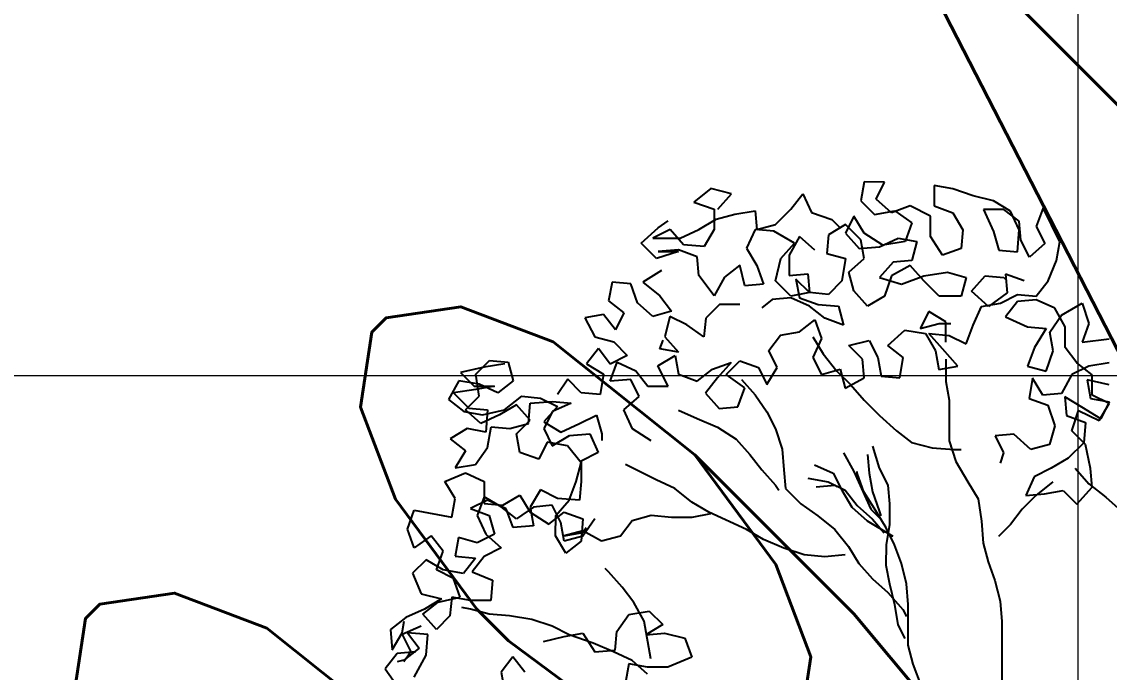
# Model space of a CAD drawing. Header units: millimetres. Extents: x 684983 to 685377, y 990360 to 990509.
# Drawn here: x 685001.119 to 685002.04, y 990431.787 to 990432.338 of the extents above; entities that cross this region are included whole.
import ezdxf

# ---------------------------------------------------------------- set-up
doc = ezdxf.new("R2010")
doc.units = ezdxf.units.MM
doc.layers.add('grid', color=8, linetype='Continuous', lineweight=9)
doc.layers.add('GRID LEVELS', color=7, linetype='Continuous', lineweight=13)
doc.layers.add('TEAK', color=7, linetype='Continuous')
doc.styles.get("Standard").update_dxf_attribs({"font": 'RomanS'})

# ---------------------------------------------------------------- blocks, each defined once
blk = doc.blocks.new('A$C25655A80')
at = {"color": 62}
for p, q in [((-0.52787, 1.97884), (-0.53749, 1.97116)), ((-0.51633, 1.97595), (-0.52787, 1.97884)), ((-0.44135, 1.98261), (-0.44328, 1.97204)), ((-0.42981, 1.9826), (-0.44135, 1.98261)), ((-0.43463, 1.97299), (-0.42981, 1.9826)), ((-0.40193, 1.98065), (-0.40194, 1.96911)), ((-0.39136, 1.97872), (-0.40193, 1.98065)), ((-0.37983, 1.97486), (-0.39136, 1.97872)), ((-0.53749, 1.97116), (-0.52595, 1.96731)), ((-0.52403, 1.9673), (-0.51633, 1.97595)), ((-0.4827, 1.96727), (-0.47596, 1.97591)), ((-0.47596, 1.97591), (-0.47116, 1.96533)), ((-0.44328, 1.97204), (-0.43559, 1.96434)), ((-0.42598, 1.96529), (-0.43463, 1.97299)), ((-0.3683, 1.97197), (-0.37983, 1.97486)), ((-0.35869, 1.96619), (-0.3683, 1.97197)), ((-0.52595, 1.96731), (-0.52596, 1.95577)), ((-0.525, 1.96154), (-0.51442, 1.96441)), ((-0.51442, 1.96441), (-0.50288, 1.96632)), ((-0.50288, 1.96632), (-0.50193, 1.95575)), ((-0.49136, 1.95862), (-0.4827, 1.96727)), ((-0.47116, 1.96533), (-0.45963, 1.96148)), ((-0.43559, 1.96434), (-0.42406, 1.96625)), ((-0.4154, 1.96913), (-0.42598, 1.96529)), ((-0.42406, 1.96625), (-0.41445, 1.95951)), ((-0.40387, 1.96335), (-0.4154, 1.96913)), ((-0.40194, 1.96911), (-0.39137, 1.96526)), ((-0.39137, 1.96526), (-0.38561, 1.95564)), ((-0.37407, 1.96717), (-0.36831, 1.95466)), ((-0.36253, 1.96716), (-0.37407, 1.96717)), ((-0.35389, 1.96042), (-0.36253, 1.96716)), ((-0.35389, 1.95561), (-0.35869, 1.96619)), ((-0.34042, 1.9681), (-0.34428, 1.95753)), ((-0.33083, 1.94886), (-0.34042, 1.9681)), ((-0.55769, 1.95676), (-0.55192, 1.9606)), ((-0.53462, 1.95578), (-0.525, 1.96154)), ((-0.50193, 1.95575), (-0.49136, 1.95862)), ((-0.45194, 1.95859), (-0.46156, 1.95283)), ((-0.45963, 1.96148), (-0.45483, 1.95667)), ((-0.44713, 1.96339), (-0.45195, 1.95378)), ((-0.4433, 1.94993), (-0.45194, 1.95859)), ((-0.44137, 1.95377), (-0.44713, 1.96339)), ((-0.41445, 1.95951), (-0.41831, 1.94894)), ((-0.40388, 1.95181), (-0.40387, 1.96335)), ((-0.35294, 1.94984), (-0.35389, 1.96042)), ((-0.56731, 1.94812), (-0.55769, 1.95676)), ((-0.55096, 1.95579), (-0.56058, 1.95099)), ((-0.54328, 1.94713), (-0.55096, 1.95579)), ((-0.5452, 1.95098), (-0.53462, 1.95578)), ((-0.52596, 1.95577), (-0.53174, 1.94616)), ((-0.50289, 1.95575), (-0.50771, 1.94518)), ((-0.49232, 1.95478), (-0.50289, 1.95575)), ((-0.48079, 1.94804), (-0.49232, 1.95478)), ((-0.46156, 1.95283), (-0.46253, 1.94225)), ((-0.45195, 1.95378), (-0.44426, 1.94512)), ((-0.4308, 1.94703), (-0.44137, 1.95377)), ((-0.38561, 1.95564), (-0.38659, 1.94507)), ((-0.36831, 1.95466), (-0.36544, 1.94409)), ((-0.35486, 1.94312), (-0.35389, 1.95561)), ((-0.34428, 1.95753), (-0.33948, 1.94791)), ((-0.55866, 1.93946), (-0.56731, 1.94812)), ((-0.56058, 1.95099), (-0.5452, 1.95098)), ((-0.53174, 1.94616), (-0.54328, 1.94713)), ((-0.48849, 1.93939), (-0.48079, 1.94804)), ((-0.4779, 1.95188), (-0.48368, 1.94131)), ((-0.46926, 1.94418), (-0.4779, 1.95188)), ((-0.44426, 1.94512), (-0.43273, 1.94607)), ((-0.44139, 1.93935), (-0.4433, 1.94993)), ((-0.43273, 1.94607), (-0.42215, 1.95087)), ((-0.41831, 1.94894), (-0.4308, 1.94703)), ((-0.42215, 1.95087), (-0.41158, 1.94894)), ((-0.41158, 1.94894), (-0.41447, 1.93836)), ((-0.39716, 1.94123), (-0.40388, 1.95181)), ((-0.34814, 1.94023), (-0.35294, 1.94984)), ((-0.33948, 1.94791), (-0.34814, 1.94023)), ((-0.33276, 1.93829), (-0.33083, 1.94886)), ((-0.54616, 1.94329), (-0.55866, 1.93946)), ((-0.54616, 1.94425), (-0.5577, 1.9433)), ((-0.5577, 1.9433), (-0.54616, 1.94329)), ((-0.53559, 1.9404), (-0.54616, 1.94425)), ((-0.53464, 1.92982), (-0.53559, 1.9404)), ((-0.50771, 1.94518), (-0.50195, 1.93556)), ((-0.48368, 1.94131), (-0.48369, 1.92978)), ((-0.46253, 1.94225), (-0.45196, 1.93936)), ((-0.38659, 1.94507), (-0.39716, 1.94123)), ((-0.36544, 1.94409), (-0.35486, 1.94312)), ((-0.51156, 1.93557), (-0.52022, 1.92885)), ((-0.50869, 1.92403), (-0.51156, 1.93557)), ((-0.50195, 1.93556), (-0.49812, 1.92498)), ((-0.49138, 1.9269), (-0.48849, 1.93939)), ((-0.45196, 1.93936), (-0.45389, 1.92686)), ((-0.45004, 1.93167), (-0.44139, 1.93935)), ((-0.42504, 1.93741), (-0.43274, 1.92877)), ((-0.41543, 1.93548), (-0.42601, 1.92972)), ((-0.41447, 1.93836), (-0.42504, 1.93741)), ((-0.40775, 1.92682), (-0.41543, 1.93548)), ((-0.33758, 1.92676), (-0.33276, 1.93829)), ((-0.55579, 1.93273), (-0.56637, 1.92601)), ((-0.526, 1.91828), (-0.53464, 1.92982)), ((-0.52022, 1.92885), (-0.526, 1.91828)), ((-0.48369, 1.92978), (-0.47312, 1.93073)), ((-0.47985, 1.92785), (-0.47793, 1.91727)), ((-0.47216, 1.92015), (-0.47985, 1.92785)), ((-0.47312, 1.93073), (-0.47216, 1.92015)), ((-0.44717, 1.92109), (-0.45004, 1.93167)), ((-0.43274, 1.92877), (-0.42025, 1.92491)), ((-0.42601, 1.92972), (-0.42987, 1.91819)), ((-0.42025, 1.92491), (-0.40775, 1.92971)), ((-0.40775, 1.92971), (-0.39429, 1.93162)), ((-0.39429, 1.93162), (-0.38372, 1.92872)), ((-0.38372, 1.92872), (-0.38661, 1.91815)), ((-0.38084, 1.92103), (-0.37314, 1.92967)), ((-0.37314, 1.92967), (-0.36257, 1.9287)), ((-0.36257, 1.9287), (-0.36161, 1.92774)), ((-0.3616, 1.93063), (-0.36065, 1.92005)), ((-0.35103, 1.92677), (-0.3616, 1.93063)), ((-0.58367, 1.92602), (-0.5856, 1.91545)), ((-0.5731, 1.92505), (-0.58367, 1.92602)), ((-0.56926, 1.91447), (-0.5731, 1.92505)), ((-0.56637, 1.92601), (-0.55676, 1.91831)), ((-0.49812, 1.92498), (-0.50869, 1.92403)), ((-0.48274, 1.91824), (-0.49138, 1.9269)), ((-0.45389, 1.92686), (-0.46159, 1.91918)), ((-0.39911, 1.91816), (-0.40775, 1.92682)), ((-0.34431, 1.91811), (-0.33758, 1.92676)), ((-0.5856, 1.91545), (-0.57696, 1.90871)), ((-0.55676, 1.91831), (-0.55004, 1.90965)), ((-0.49332, 1.91633), (-0.49909, 1.91153)), ((-0.48274, 1.91728), (-0.49332, 1.91633)), ((-0.47216, 1.92015), (-0.48274, 1.91824)), ((-0.47217, 1.91246), (-0.48274, 1.91728)), ((-0.47793, 1.91727), (-0.46736, 1.91342)), ((-0.46159, 1.91918), (-0.47216, 1.92015)), ((-0.43949, 1.91243), (-0.44717, 1.92109)), ((-0.42987, 1.91819), (-0.43949, 1.91243)), ((-0.38661, 1.91815), (-0.39911, 1.91816)), ((-0.37123, 1.91237), (-0.38084, 1.92103)), ((-0.36065, 1.92005), (-0.37123, 1.91237)), ((-0.3645, 1.91429), (-0.35489, 1.91908)), ((-0.35489, 1.91908), (-0.34431, 1.91811)), ((-0.34431, 1.91619), (-0.35489, 1.91524)), ((-0.33374, 1.91137), (-0.34431, 1.91619)), ((-0.56062, 1.90678), (-0.56926, 1.91447)), ((-0.55004, 1.90965), (-0.56062, 1.90678)), ((-0.52312, 1.91347), (-0.53082, 1.90579)), ((-0.51158, 1.91346), (-0.52312, 1.91347)), ((-0.46353, 1.90572), (-0.47217, 1.91246)), ((-0.46736, 1.91342), (-0.45583, 1.91245)), ((-0.45583, 1.91245), (-0.45295, 1.90187)), ((-0.40488, 1.90952), (-0.4097, 1.89991)), ((-0.39528, 1.90374), (-0.40488, 1.90952)), ((-0.3799, 1.9018), (-0.37508, 1.91237)), ((-0.37508, 1.91237), (-0.3645, 1.91429)), ((-0.35489, 1.91524), (-0.36163, 1.90659)), ((-0.32799, 1.90079), (-0.33374, 1.91137)), ((-0.3299, 1.90753), (-0.31836, 1.91424)), ((-0.31836, 1.91424), (-0.31453, 1.9027)), ((-0.58849, 1.90776), (-0.59907, 1.90585)), ((-0.59907, 1.90585), (-0.59331, 1.89527)), ((-0.58177, 1.8991), (-0.58849, 1.90776)), ((-0.57696, 1.90871), (-0.58177, 1.8991)), ((-0.551, 1.90677), (-0.5539, 1.89523)), ((-0.54139, 1.90195), (-0.551, 1.90677)), ((-0.53082, 1.90579), (-0.53179, 1.89521)), ((-0.47795, 1.89805), (-0.46929, 1.90477)), ((-0.46929, 1.90477), (-0.46546, 1.89419)), ((-0.45295, 1.90187), (-0.46353, 1.90572)), ((-0.39529, 1.8922), (-0.39528, 1.90374)), ((-0.36163, 1.90659), (-0.34914, 1.90081)), ((-0.33664, 1.89792), (-0.3299, 1.90753)), ((-0.53179, 1.89521), (-0.54139, 1.90195)), ((-0.48853, 1.89613), (-0.47795, 1.89805)), ((-0.42797, 1.89031), (-0.41835, 1.89895)), ((-0.41835, 1.89895), (-0.40682, 1.89702)), ((-0.4097, 1.89991), (-0.39912, 1.90278)), ((-0.40682, 1.89702), (-0.40106, 1.8874)), ((-0.40489, 1.89702), (-0.39336, 1.89605)), ((-0.39721, 1.88836), (-0.40489, 1.89702)), ((-0.39912, 1.90278), (-0.39239, 1.90278)), ((-0.38375, 1.89123), (-0.3799, 1.9018)), ((-0.34914, 1.90081), (-0.33856, 1.89984)), ((-0.33856, 1.89984), (-0.3453, 1.88927)), ((-0.33473, 1.88734), (-0.33664, 1.89792)), ((-0.328, 1.88926), (-0.32799, 1.90079)), ((-0.31453, 1.9027), (-0.31838, 1.89213)), ((-0.59331, 1.89527), (-0.58274, 1.89238)), ((-0.58274, 1.89238), (-0.57506, 1.88468)), ((-0.55679, 1.88851), (-0.55486, 1.89331)), ((-0.5539, 1.89523), (-0.54622, 1.88657)), ((-0.49527, 1.88749), (-0.48853, 1.89613)), ((-0.46546, 1.89419), (-0.47028, 1.88362)), ((-0.47026, 1.89516), (-0.46451, 1.88554)), ((-0.45008, 1.89033), (-0.43854, 1.89321)), ((-0.43854, 1.89321), (-0.43375, 1.88359)), ((-0.39336, 1.89605), (-0.38375, 1.89123)), ((-0.31838, 1.89213), (-0.303, 1.89404)), ((-0.59139, 1.88854), (-0.59813, 1.87989)), ((-0.58467, 1.87988), (-0.59139, 1.88854)), ((-0.57506, 1.88468), (-0.58467, 1.87988)), ((-0.55776, 1.87889), (-0.54814, 1.88465)), ((-0.54622, 1.88657), (-0.55679, 1.88851)), ((-0.54814, 1.88465), (-0.54623, 1.87408)), ((-0.49047, 1.87787), (-0.49527, 1.88749)), ((-0.46451, 1.88554), (-0.45682, 1.87592)), ((-0.4424, 1.88263), (-0.45008, 1.89033)), ((-0.41933, 1.88357), (-0.42797, 1.89031)), ((-0.40106, 1.8874), (-0.39914, 1.87683)), ((-0.38857, 1.87874), (-0.39721, 1.88836)), ((-0.3453, 1.88927), (-0.34916, 1.8787)), ((-0.33858, 1.87581), (-0.33473, 1.88734)), ((-0.32128, 1.8806), (-0.328, 1.88926)), ((-0.66062, 1.87418), (-0.65292, 1.88187)), ((-0.64427, 1.87994), (-0.65581, 1.87802)), ((-0.65292, 1.88187), (-0.64235, 1.88089)), ((-0.64235, 1.88089), (-0.63948, 1.87032)), ((-0.59813, 1.87989), (-0.58852, 1.87412)), ((-0.58468, 1.87027), (-0.58083, 1.88084)), ((-0.58083, 1.88084), (-0.57026, 1.87602)), ((-0.552, 1.86735), (-0.55776, 1.87889)), ((-0.527, 1.87694), (-0.51642, 1.88078)), ((-0.51642, 1.88078), (-0.52412, 1.87213)), ((-0.51931, 1.87405), (-0.51161, 1.88174)), ((-0.51161, 1.88174), (-0.50104, 1.87788)), ((-0.47028, 1.88362), (-0.46548, 1.874)), ((-0.44145, 1.87206), (-0.4424, 1.88263)), ((-0.43375, 1.88359), (-0.43183, 1.87301)), ((-0.42126, 1.87204), (-0.41933, 1.88357)), ((-0.39914, 1.87683), (-0.38857, 1.87874)), ((-0.39529, 1.88259), (-0.39531, 1.87009)), ((-0.34916, 1.8787), (-0.33858, 1.87581)), ((-0.31455, 1.87867), (-0.32417, 1.87387)), ((-0.31263, 1.87386), (-0.32128, 1.8806)), ((-0.30301, 1.88058), (-0.31455, 1.87867)), ((-0.65581, 1.87802), (-0.66927, 1.87515)), ((-0.66927, 1.87515), (-0.66159, 1.86745)), ((-0.65871, 1.86168), (-0.66062, 1.87418)), ((-0.58852, 1.87412), (-0.59046, 1.86258)), ((-0.57026, 1.87602), (-0.56354, 1.86736)), ((-0.54623, 1.87408), (-0.53566, 1.87022)), ((-0.53566, 1.87022), (-0.527, 1.87694)), ((-0.50874, 1.86635), (-0.51931, 1.87405)), ((-0.50104, 1.87788), (-0.49624, 1.86826)), ((-0.49624, 1.86826), (-0.49047, 1.87787)), ((-0.46548, 1.874), (-0.4549, 1.87688)), ((-0.45682, 1.87592), (-0.44914, 1.86822)), ((-0.4549, 1.87688), (-0.45203, 1.8663)), ((-0.43183, 1.87301), (-0.42126, 1.87204)), ((-0.32417, 1.87387), (-0.32994, 1.86331)), ((-0.31264, 1.86233), (-0.31263, 1.87386)), ((-0.67024, 1.87035), (-0.67602, 1.85978)), ((-0.6587, 1.86841), (-0.67024, 1.87035)), ((-0.66159, 1.86745), (-0.65005, 1.86744)), ((-0.65005, 1.86744), (-0.66063, 1.86553)), ((-0.64813, 1.8636), (-0.6587, 1.86841)), ((-0.63948, 1.87032), (-0.64813, 1.8636)), ((-0.60871, 1.87125), (-0.61449, 1.8626)), ((-0.60103, 1.86355), (-0.60871, 1.87125)), ((-0.57315, 1.87122), (-0.58468, 1.87027)), ((-0.56835, 1.8616), (-0.57315, 1.87122)), ((-0.56354, 1.86736), (-0.552, 1.86735)), ((-0.52412, 1.87213), (-0.53086, 1.86349)), ((-0.5126, 1.85578), (-0.50874, 1.86635)), ((-0.51066, 1.87116), (-0.50298, 1.8625)), ((-0.45203, 1.8663), (-0.44145, 1.87206)), ((-0.44914, 1.86822), (-0.44146, 1.85956)), ((-0.39531, 1.87009), (-0.39339, 1.85952)), ((-0.34628, 1.87197), (-0.34821, 1.86044)), ((-0.34052, 1.86235), (-0.34628, 1.87197)), ((-0.31552, 1.87098), (-0.3136, 1.86041)), ((-0.30302, 1.86809), (-0.31552, 1.87098)), ((-0.66063, 1.86553), (-0.67313, 1.86362)), ((-0.67313, 1.86362), (-0.66448, 1.85496)), ((-0.66641, 1.854), (-0.65871, 1.86168)), ((-0.6443, 1.85398), (-0.63468, 1.86166)), ((-0.63468, 1.86166), (-0.6241, 1.86069)), ((-0.6241, 1.86069), (-0.6145, 1.85588)), ((-0.59046, 1.86258), (-0.60103, 1.86355)), ((-0.57701, 1.85392), (-0.56835, 1.8616)), ((-0.53086, 1.86349), (-0.52317, 1.85483)), ((-0.50298, 1.8625), (-0.49626, 1.85288)), ((-0.34821, 1.86044), (-0.33764, 1.85658)), ((-0.32994, 1.86331), (-0.34052, 1.86235)), ((-0.32802, 1.86138), (-0.32707, 1.85081)), ((-0.31842, 1.8556), (-0.32802, 1.86138)), ((-0.3136, 1.86041), (-0.30303, 1.85847)), ((-0.30303, 1.85751), (-0.31264, 1.86233)), ((-0.67602, 1.85978), (-0.66737, 1.85304)), ((-0.65776, 1.8463), (-0.66641, 1.854)), ((-0.66448, 1.85496), (-0.65391, 1.85399)), ((-0.6568, 1.85111), (-0.6443, 1.85398)), ((-0.65391, 1.85399), (-0.65488, 1.84149)), ((-0.63757, 1.85686), (-0.64718, 1.8511)), ((-0.62988, 1.8482), (-0.63757, 1.85686)), ((-0.63085, 1.84628), (-0.62987, 1.85781)), ((-0.62987, 1.85781), (-0.61738, 1.85876)), ((-0.6145, 1.85588), (-0.62219, 1.84723)), ((-0.61738, 1.85876), (-0.6068, 1.85779)), ((-0.6068, 1.85779), (-0.61738, 1.85299)), ((-0.57221, 1.84334), (-0.57701, 1.85392)), ((-0.54625, 1.85389), (-0.53568, 1.84907)), ((-0.52317, 1.85483), (-0.5126, 1.85578)), ((-0.44146, 1.85956), (-0.43281, 1.8509)), ((-0.39339, 1.85952), (-0.39341, 1.83645)), ((-0.33764, 1.85658), (-0.33381, 1.84504)), ((-0.30785, 1.84887), (-0.31842, 1.8556)), ((-0.30881, 1.84791), (-0.30303, 1.85751)), ((-0.30303, 1.85847), (-0.30785, 1.84887)), ((-0.66737, 1.85304), (-0.6568, 1.85111)), ((-0.64718, 1.8511), (-0.65776, 1.8463)), ((-0.63758, 1.84052), (-0.62988, 1.8482)), ((-0.61738, 1.85299), (-0.6222, 1.84339)), ((-0.60201, 1.84625), (-0.59239, 1.85105)), ((-0.59239, 1.85105), (-0.58952, 1.84047)), ((-0.53568, 1.84907), (-0.52414, 1.84426)), ((-0.49626, 1.85288), (-0.49146, 1.84327)), ((-0.43281, 1.8509), (-0.42321, 1.84224)), ((-0.32707, 1.85081), (-0.3165, 1.84695)), ((-0.3242, 1.84215), (-0.32034, 1.85368)), ((-0.32034, 1.85368), (-0.30881, 1.84791)), ((-0.66546, 1.84343), (-0.67507, 1.83767)), ((-0.65488, 1.84149), (-0.66546, 1.84343)), ((-0.65393, 1.83284), (-0.652, 1.84437)), ((-0.652, 1.84437), (-0.64142, 1.8434)), ((-0.64142, 1.8434), (-0.63085, 1.84628)), ((-0.6222, 1.84339), (-0.6174, 1.83377)), ((-0.62219, 1.84723), (-0.61259, 1.84145)), ((-0.61259, 1.84145), (-0.60201, 1.84625)), ((-0.56164, 1.8366), (-0.57221, 1.84334)), ((-0.52414, 1.84426), (-0.51358, 1.83752)), ((-0.49146, 1.84327), (-0.48763, 1.83173)), ((-0.42321, 1.84224), (-0.41456, 1.83551)), ((-0.33381, 1.84504), (-0.3367, 1.83447)), ((-0.31651, 1.83445), (-0.3242, 1.84215)), ((-0.3165, 1.84695), (-0.31747, 1.83542)), ((-0.67507, 1.83767), (-0.66643, 1.83093)), ((-0.63567, 1.82994), (-0.63758, 1.84052)), ((-0.62028, 1.83569), (-0.6251, 1.82608)), ((-0.60875, 1.83376), (-0.62028, 1.83569)), ((-0.6174, 1.83377), (-0.60778, 1.83953)), ((-0.60778, 1.83953), (-0.59625, 1.84048)), ((-0.59625, 1.84048), (-0.59145, 1.8299)), ((-0.58952, 1.84047), (-0.58952, 1.83663)), ((-0.51358, 1.83752), (-0.50589, 1.82886)), ((-0.41456, 1.83551), (-0.40303, 1.83261)), ((-0.39341, 1.83645), (-0.38958, 1.82491)), ((-0.35688, 1.84026), (-0.36746, 1.83931)), ((-0.36746, 1.83931), (-0.36266, 1.82969)), ((-0.34728, 1.8316), (-0.35688, 1.84026)), ((-0.66643, 1.83093), (-0.67221, 1.82132)), ((-0.66067, 1.82323), (-0.65393, 1.83284)), ((-0.6251, 1.82608), (-0.63567, 1.82994)), ((-0.60107, 1.82414), (-0.60875, 1.83376)), ((-0.59145, 1.8299), (-0.60107, 1.8251)), ((-0.48763, 1.83173), (-0.48668, 1.82019)), ((-0.45302, 1.82977), (-0.44726, 1.81919)), ((-0.43668, 1.8336), (-0.43284, 1.8211)), ((-0.40303, 1.83261), (-0.39053, 1.83164)), ((-0.39053, 1.83164), (-0.38669, 1.83163)), ((-0.36266, 1.82969), (-0.36459, 1.82392)), ((-0.3367, 1.83447), (-0.34728, 1.8316)), ((-0.31747, 1.83542), (-0.32613, 1.82677)), ((-0.31364, 1.82099), (-0.31651, 1.83445)), ((-0.67221, 1.82132), (-0.66067, 1.82323)), ((-0.60396, 1.81357), (-0.60107, 1.82414)), ((-0.60107, 1.8251), (-0.60108, 1.81357)), ((-0.50589, 1.82886), (-0.49917, 1.8202)), ((-0.43956, 1.8288), (-0.43861, 1.81822)), ((-0.38958, 1.82491), (-0.38286, 1.81337)), ((-0.32613, 1.82677), (-0.33575, 1.82101)), ((-0.67798, 1.81364), (-0.66644, 1.81843)), ((-0.66644, 1.81843), (-0.65587, 1.81362)), ((-0.55878, 1.81449), (-0.57607, 1.82316)), ((-0.49917, 1.8202), (-0.49149, 1.81154)), ((-0.48668, 1.82019), (-0.48572, 1.80962)), ((-0.46937, 1.82306), (-0.4588, 1.81824)), ((-0.4588, 1.81824), (-0.454, 1.80862)), ((-0.44726, 1.81919), (-0.43767, 1.79804)), ((-0.44534, 1.81823), (-0.44534, 1.81919)), ((-0.44151, 1.80765), (-0.44534, 1.81823)), ((-0.43861, 1.81822), (-0.4367, 1.80765)), ((-0.43284, 1.8211), (-0.42804, 1.81148)), ((-0.33575, 1.82101), (-0.34537, 1.81622)), ((-0.32229, 1.821), (-0.31461, 1.81234)), ((-0.31269, 1.81042), (-0.31364, 1.82099)), ((-0.67222, 1.80402), (-0.67798, 1.81364)), ((-0.65587, 1.81362), (-0.65588, 1.80112)), ((-0.60782, 1.803), (-0.60396, 1.81357)), ((-0.60108, 1.81357), (-0.60205, 1.80299)), ((-0.54821, 1.80967), (-0.55878, 1.81449)), ((-0.49149, 1.81154), (-0.48957, 1.80866)), ((-0.47322, 1.81537), (-0.46169, 1.81344)), ((-0.46842, 1.81056), (-0.45784, 1.81151)), ((-0.46169, 1.81344), (-0.45208, 1.80862)), ((-0.45784, 1.81151), (-0.45688, 1.81055)), ((-0.42804, 1.81148), (-0.42709, 1.80091)), ((-0.38286, 1.81337), (-0.3771, 1.80375)), ((-0.34537, 1.81622), (-0.35018, 1.80565)), ((-0.3348, 1.81332), (-0.34442, 1.80564)), ((-0.31461, 1.81234), (-0.305, 1.80464)), ((-0.65588, 1.80496), (-0.65973, 1.79439)), ((-0.64627, 1.79919), (-0.65588, 1.80496)), ((-0.64531, 1.80015), (-0.63569, 1.80591)), ((-0.63569, 1.80591), (-0.62993, 1.79629)), ((-0.62415, 1.80878), (-0.62993, 1.79917)), ((-0.61454, 1.80397), (-0.62415, 1.80878)), ((-0.5386, 1.80197), (-0.54821, 1.80967)), ((-0.48572, 1.80962), (-0.47708, 1.80096)), ((-0.454, 1.80862), (-0.44824, 1.79901)), ((-0.45208, 1.80862), (-0.44536, 1.79997)), ((-0.43479, 1.79707), (-0.44151, 1.80765)), ((-0.4367, 1.80765), (-0.43286, 1.79707)), ((-0.34442, 1.80564), (-0.35211, 1.79796)), ((-0.35018, 1.80565), (-0.33961, 1.8066)), ((-0.33961, 1.8066), (-0.32903, 1.80851)), ((-0.32903, 1.80851), (-0.32135, 1.80081)), ((-0.32135, 1.80081), (-0.31269, 1.81042)), ((-0.67415, 1.79345), (-0.67222, 1.80402)), ((-0.65396, 1.80304), (-0.66357, 1.79824)), ((-0.65588, 1.80112), (-0.64531, 1.80015)), ((-0.64339, 1.79822), (-0.65396, 1.80304)), ((-0.63763, 1.79245), (-0.64627, 1.79919)), ((-0.62801, 1.79917), (-0.63763, 1.79245)), ((-0.62993, 1.79917), (-0.62802, 1.7886)), ((-0.61743, 1.80012), (-0.62801, 1.79917)), ((-0.61263, 1.79051), (-0.61743, 1.80012)), ((-0.61551, 1.79435), (-0.60782, 1.803)), ((-0.60205, 1.80299), (-0.61454, 1.80397)), ((-0.52899, 1.7962), (-0.5386, 1.80197)), ((-0.47708, 1.80096), (-0.46747, 1.79422)), ((-0.44824, 1.79901), (-0.4396, 1.79131)), ((-0.44536, 1.79997), (-0.43671, 1.79227)), ((-0.42709, 1.80091), (-0.4271, 1.78937)), ((-0.3771, 1.80375), (-0.37519, 1.79125)), ((-0.305, 1.80464), (-0.29636, 1.79694)), ((-0.69915, 1.78674), (-0.6953, 1.79731)), ((-0.6953, 1.79731), (-0.67415, 1.79345)), ((-0.66357, 1.79824), (-0.653, 1.79439)), ((-0.65973, 1.79439), (-0.65494, 1.78381)), ((-0.653, 1.79439), (-0.65013, 1.78381)), ((-0.63955, 1.78765), (-0.64339, 1.79822)), ((-0.62993, 1.79629), (-0.61936, 1.78955)), ((-0.61936, 1.78955), (-0.61071, 1.79627)), ((-0.61552, 1.78282), (-0.61551, 1.79435)), ((-0.61071, 1.79627), (-0.60013, 1.79242)), ((-0.56168, 1.7943), (-0.57226, 1.79143)), ((-0.55015, 1.79333), (-0.56168, 1.7943)), ((-0.53861, 1.79332), (-0.55015, 1.79333)), ((-0.52803, 1.79523), (-0.53861, 1.79332)), ((-0.50785, 1.78656), (-0.52899, 1.7962)), ((-0.46747, 1.79422), (-0.45787, 1.78652)), ((-0.43767, 1.79804), (-0.43191, 1.79226)), ((-0.42903, 1.78745), (-0.43479, 1.79707)), ((-0.43286, 1.79707), (-0.4319, 1.79418)), ((-0.35211, 1.79796), (-0.35885, 1.78931)), ((-0.69532, 1.77616), (-0.69915, 1.78674)), ((-0.62802, 1.7886), (-0.63955, 1.78765)), ((-0.61072, 1.77993), (-0.61263, 1.79051)), ((-0.60013, 1.79242), (-0.60111, 1.77992)), ((-0.59341, 1.79241), (-0.60014, 1.7828)), ((-0.60014, 1.78473), (-0.59822, 1.78761)), ((-0.57226, 1.79143), (-0.57899, 1.78278)), ((-0.49825, 1.78079), (-0.50785, 1.78656)), ((-0.45787, 1.78652), (-0.45019, 1.7769)), ((-0.4396, 1.79131), (-0.42519, 1.78264)), ((-0.43671, 1.79227), (-0.42999, 1.78457)), ((-0.4271, 1.78937), (-0.42904, 1.77784)), ((-0.42423, 1.77784), (-0.42903, 1.78745)), ((-0.37519, 1.79125), (-0.37424, 1.77875)), ((-0.35885, 1.78931), (-0.36559, 1.78259)), ((-0.6857, 1.78288), (-0.69532, 1.77616)), ((-0.67898, 1.77422), (-0.6857, 1.78288)), ((-0.67032, 1.78191), (-0.67225, 1.77133)), ((-0.65975, 1.77901), (-0.67032, 1.78191)), ((-0.65013, 1.78381), (-0.65975, 1.77901)), ((-0.65494, 1.78381), (-0.64629, 1.77612)), ((-0.60976, 1.7732), (-0.61552, 1.78282)), ((-0.60014, 1.78569), (-0.61072, 1.78281)), ((-0.61072, 1.78281), (-0.60014, 1.78473)), ((-0.60014, 1.7828), (-0.61072, 1.77993)), ((-0.58957, 1.77991), (-0.60014, 1.78569)), ((-0.57899, 1.78278), (-0.58957, 1.77991)), ((-0.48672, 1.77597), (-0.49825, 1.78079)), ((-0.68283, 1.76365), (-0.67898, 1.77422)), ((-0.64629, 1.77612), (-0.65591, 1.77132)), ((-0.60111, 1.77992), (-0.60976, 1.7732)), ((-0.47518, 1.77211), (-0.48672, 1.77597)), ((-0.45019, 1.7769), (-0.44443, 1.76728)), ((-0.42904, 1.77784), (-0.42905, 1.7663)), ((-0.42039, 1.76726), (-0.42423, 1.77784)), ((-0.37424, 1.77875), (-0.37137, 1.76817)), ((-0.6886, 1.76943), (-0.69629, 1.76174)), ((-0.67899, 1.76365), (-0.6886, 1.76943)), ((-0.67225, 1.77133), (-0.66072, 1.77036)), ((-0.66072, 1.77036), (-0.66745, 1.76172)), ((-0.65591, 1.77132), (-0.66265, 1.76267)), ((-0.46365, 1.77114), (-0.47518, 1.77211)), ((-0.45211, 1.77209), (-0.46365, 1.77114)), ((-0.37137, 1.76817), (-0.36753, 1.7576)), ((-0.67322, 1.75884), (-0.68283, 1.76365)), ((-0.66745, 1.76172), (-0.67899, 1.76365)), ((-0.66265, 1.76267), (-0.65112, 1.75786)), ((-0.58574, 1.7626), (-0.58766, 1.76453)), ((-0.57806, 1.75394), (-0.58574, 1.7626)), ((-0.44443, 1.76728), (-0.43674, 1.75862)), ((-0.42905, 1.7663), (-0.42713, 1.75573)), ((-0.41752, 1.75572), (-0.42039, 1.76726)), ((-0.69629, 1.76174), (-0.6915, 1.7502)), ((-0.66939, 1.74826), (-0.67322, 1.75884)), ((-0.65112, 1.75786), (-0.65209, 1.74632)), ((-0.43674, 1.75862), (-0.4281, 1.75092)), ((-0.42713, 1.75573), (-0.42426, 1.74419)), ((-0.41657, 1.74418), (-0.41752, 1.75572)), ((-0.36753, 1.7576), (-0.36466, 1.74606)), ((-0.6915, 1.7502), (-0.67996, 1.74731)), ((-0.57134, 1.74529), (-0.57806, 1.75394)), ((-0.4281, 1.75092), (-0.41946, 1.7413)), ((-0.69055, 1.73867), (-0.68189, 1.74539)), ((-0.67996, 1.74731), (-0.68958, 1.74155)), ((-0.68189, 1.74539), (-0.66939, 1.74826)), ((-0.6742, 1.74826), (-0.67517, 1.73769)), ((-0.66362, 1.74633), (-0.6742, 1.74826)), ((-0.65209, 1.74632), (-0.66362, 1.74633)), ((-0.56558, 1.73471), (-0.57134, 1.74529)), ((-0.42426, 1.74419), (-0.42235, 1.73265)), ((-0.41659, 1.72111), (-0.41657, 1.74418)), ((-0.36466, 1.74606), (-0.36371, 1.73452)), ((-0.68958, 1.74155), (-0.70016, 1.73675)), ((-0.68286, 1.73001), (-0.69055, 1.73867)), ((-0.67517, 1.73769), (-0.68286, 1.73001)), ((-0.66363, 1.74153), (-0.66843, 1.74249)), ((-0.65306, 1.73863), (-0.66363, 1.74153)), ((-0.64152, 1.73766), (-0.65306, 1.73863)), ((-0.62903, 1.73573), (-0.64152, 1.73766)), ((-0.58097, 1.72895), (-0.57423, 1.73856)), ((-0.57423, 1.73856), (-0.56269, 1.74047)), ((-0.56269, 1.74047), (-0.55501, 1.73277)), ((-0.41946, 1.7413), (-0.41754, 1.73745)), ((-0.70016, 1.73675), (-0.70882, 1.73003)), ((-0.70209, 1.7281), (-0.70112, 1.73483)), ((-0.69151, 1.73194), (-0.70209, 1.72714)), ((-0.61749, 1.73187), (-0.62903, 1.73573)), ((-0.60788, 1.72705), (-0.61749, 1.73187)), ((-0.56175, 1.71355), (-0.56558, 1.73471)), ((-0.55501, 1.73277), (-0.56463, 1.72702)), ((-0.42235, 1.73265), (-0.41851, 1.72496)), ((-0.36371, 1.73452), (-0.36374, 1.69703)), ((-0.70882, 1.73003), (-0.70787, 1.71849)), ((-0.70787, 1.71849), (-0.70209, 1.7281)), ((-0.70209, 1.72714), (-0.69729, 1.71752)), ((-0.69921, 1.7281), (-0.69249, 1.71944)), ((-0.68767, 1.72713), (-0.69921, 1.7281)), ((-0.68864, 1.71559), (-0.68767, 1.72713)), ((-0.62231, 1.72322), (-0.61077, 1.7261)), ((-0.61077, 1.7261), (-0.60019, 1.72801)), ((-0.59443, 1.72224), (-0.60788, 1.72705)), ((-0.60019, 1.72801), (-0.59347, 1.71743)), ((-0.58194, 1.71838), (-0.58097, 1.72895)), ((-0.56463, 1.72702), (-0.55405, 1.72797)), ((-0.55405, 1.72797), (-0.54252, 1.72507)), ((-0.54252, 1.72507), (-0.53868, 1.71449)), ((-0.69249, 1.71944), (-0.70114, 1.71272)), ((-0.5829, 1.71742), (-0.59443, 1.72224)), ((-0.41372, 1.71053), (-0.41659, 1.72111)), ((-0.70499, 1.71657), (-0.71172, 1.70792)), ((-0.69441, 1.71752), (-0.70499, 1.71657)), ((-0.70114, 1.71272), (-0.70499, 1.71176)), ((-0.69729, 1.71752), (-0.70114, 1.71176)), ((-0.69539, 1.7031), (-0.68864, 1.71559)), ((-0.63962, 1.71459), (-0.64636, 1.70594)), ((-0.6329, 1.70593), (-0.63962, 1.71459)), ((-0.59347, 1.71743), (-0.58194, 1.71838)), ((-0.57233, 1.7126), (-0.5829, 1.71742)), ((-0.53868, 1.71449), (-0.55215, 1.70874)), ((-0.71172, 1.70792), (-0.705, 1.6983)), ((-0.57425, 1.71068), (-0.57619, 1.69915)), ((-0.56368, 1.70875), (-0.57425, 1.71068)), ((-0.56368, 1.7049), (-0.57233, 1.7126)), ((-0.55215, 1.70874), (-0.56368, 1.70875)), ((-0.40892, 1.69803), (-0.41372, 1.71053)), ((-0.64636, 1.70594), (-0.64444, 1.69537))]:
    blk.add_line(p, q, dxfattribs=at)
blk = doc.blocks.new('TR')
blk.add_blockref('A$C25655A80', (0.01921, 0.01485, 1.34531))

msp = doc.modelspace()

# ---------------------------------------------------------------- linework, layer by layer
at = {"layer": 'grid'}
for p, q in [((685002.01363, 990509.15479), (685002.01363, 990377.92352)), ((685085.19566, 990432.03806), (684982.76357, 990432.03806))]:
    msp.add_line(p, q, dxfattribs=at)

# ---------------------------------------------------------------- block references
at = {"layer": 'TEAK', "xscale": 1.5, "yscale": 1.5, "zscale": 1.5}
msp.add_blockref('TR', (685002.466, 990429.206, 99.475), dxfattribs=at)

# ---------------------------------------------------------------- texts
at = {"layer": 'GRID LEVELS', "width": 0.5}
msp.add_text('99.447', height=0.8, rotation=45, dxfattribs=at).set_placement((685001.62998, 990431.15777, 99.4466))

doc.saveas('drawing.dxf')
